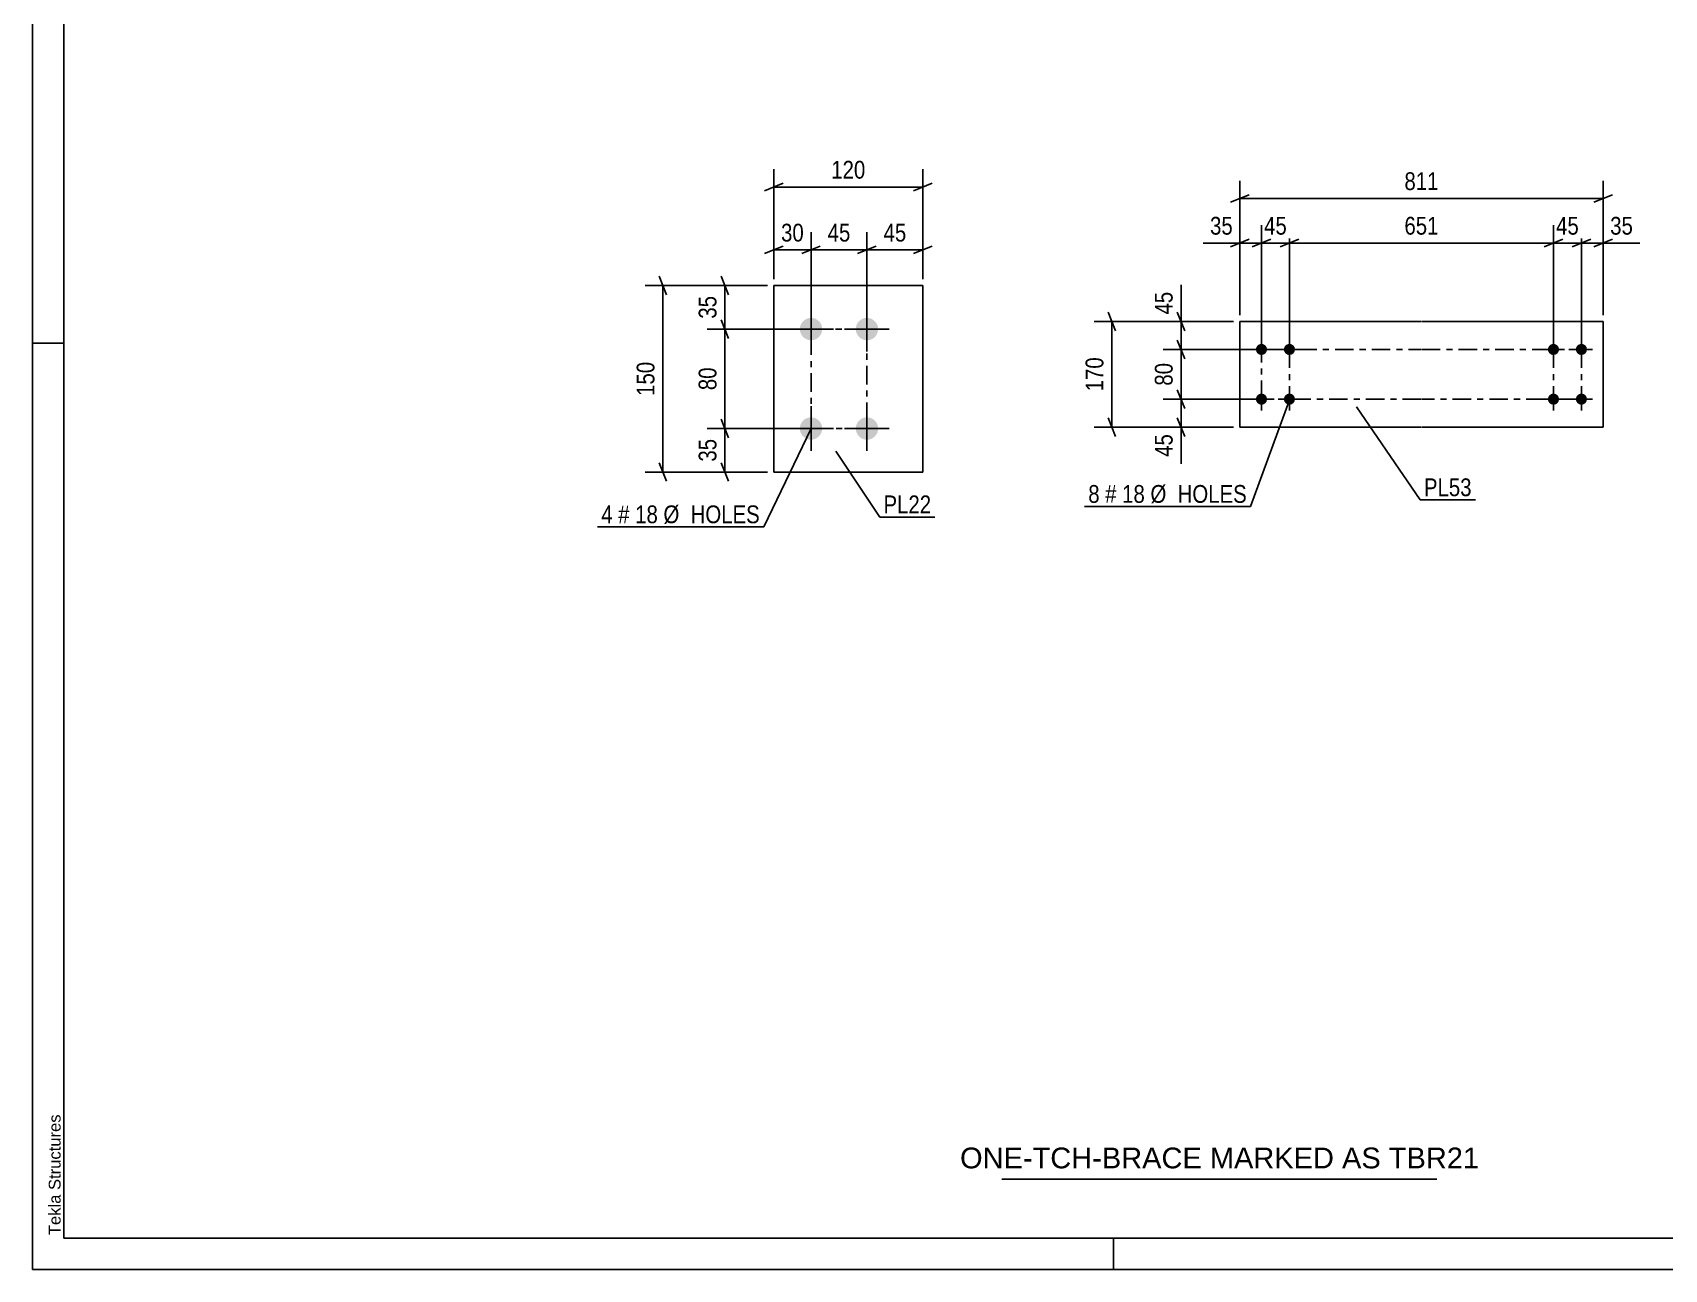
# Model space of a CAD drawing. Header units: millimetres. Extents: x 0 to 594, y 0 to 420.
# Drawn here: x 0 to 262.6, y 0 to 199 of the extents above; entities that cross this region are included whole.
import ezdxf

# ---------------------------------------------------------------- set-up
doc = ezdxf.new("R2010")
doc.units = ezdxf.units.MM
doc.linetypes.add('DXK_LINE_DOT2', pattern=[3.9198, 1.9599, -1.9599])
doc.linetypes.add('DXK_LINE_DOT3', pattern=[5.9187, 2.979, -0.9799, 0.9799, -0.9799])
doc.styles.add('Arial', font='ARIAL.TTF', dxfattribs={"height": 0.2})
doc.styles.add('Arial Narrow', font='ARIALN.TTF', dxfattribs={"height": 0.2})

# ---------------------------------------------------------------- blocks, each defined once
blk = doc.blocks.new('Unknown-489684690-1163')
at = {"color": 5, "linetype": 'Continuous'}
for p, q in [((0, 420), (0, 0)), ((5, 415), (5, 5)), ((5, 149), (0, 149)), ((5, 5), (589, 5)), ((174, 0), (174, 5)), ((0, 0), (594, 0))]:
    blk.add_line(p, q, dxfattribs=at)
at = {"color": 174, "linetype": 'Continuous', "style": 'Arial'}
blk.add_text('Tekla Structures', height=1.9102, rotation=90, dxfattribs=at).set_placement((4.5, 5.5))
blk = doc.blocks.new('Unknown-489684690-5896')
at = {"color": 7, "linetype": 'Continuous'}
blk.add_line((156, 14.5), (226, 14.5), dxfattribs=at)
at = {"color": 7, "style": 'Arial'}
blk.add_text('ONE-TCH-BRACE MARKED AS TBR21', height=3.3428, dxfattribs=at).set_placement((149.28, 16.25))
blk = doc.blocks.new('Part-489684690-3217 - 3216')
at = {"color": 2, "linetype": 'Continuous'}
for p, q in [((194.3, 152.51), (194.3, 135.51)), ((194.3, 152.51), (223.5, 152.51)), ((223.6, 152.51), (252.8, 152.51)), ((252.8, 152.51), (252.8, 135.51)), ((194.3, 135.51), (223.5, 135.51)), ((223.6, 135.51), (252.8, 135.51))]:
    blk.add_line(p, q, dxfattribs=at)
blk = doc.blocks.new('Bolt-489684690-3218 - 3216')
at = {"linetype": 'Continuous'}
for points in [[(244.8, 147.11, -1), (244.8, 148.91, -1)], [(249.3, 147.11, -1), (249.3, 148.91, -1)], [(244.8, 139.11, -1), (244.8, 140.91, -1)], [(249.3, 139.11, -1), (249.3, 140.91, -1)]]:
    blk.add_hatch(color=1, dxfattribs=at).paths.add_polyline_path(points)
at = {"color": 1, "linetype": 'Continuous'}
for p, q in [((244.8, 149.81), (244.8, 146.21)), ((249.3, 149.81), (249.3, 146.21)), ((246.6, 148.01), (243, 148.01)), ((251.1, 148.01), (247.5, 148.01)), ((246.6, 140.01), (243, 140.01)), ((244.8, 141.81), (244.8, 138.21)), ((251.1, 140.01), (247.5, 140.01)), ((249.3, 141.81), (249.3, 138.21))]:
    blk.add_line(p, q, dxfattribs=at)
blk = doc.blocks.new('Bolt-489684690-3219 - 3216')
at = {"linetype": 'Continuous'}
for points in [[(197.8, 148.91, -1), (197.8, 147.11, -1)], [(202.3, 148.91, -1), (202.3, 147.11, -1)], [(197.8, 140.91, -1), (197.8, 139.11, -1)], [(202.3, 140.91, -1), (202.3, 139.11, -1)]]:
    blk.add_hatch(color=1, dxfattribs=at).paths.add_polyline_path(points)
at = {"color": 1, "linetype": 'Continuous'}
for p, q in [((197.8, 146.21), (197.8, 149.81)), ((202.3, 146.21), (202.3, 149.81)), ((196, 148.01), (199.6, 148.01)), ((200.5, 148.01), (204.1, 148.01)), ((196, 140.01), (199.6, 140.01)), ((197.8, 138.21), (197.8, 141.81)), ((200.5, 140.01), (204.1, 140.01)), ((202.3, 138.21), (202.3, 141.81))]:
    blk.add_line(p, q, dxfattribs=at)
blk = doc.blocks.new('Bolt-489684690-1755 - 1749')
at = {"linetype": 'Continuous'}
for points in [[(125.29, 149.49), (124.92, 149.52), (124.56, 149.64), (124.24, 149.83), (123.96, 150.08), (123.74, 150.39), (123.58, 150.73), (123.5, 151.1), (123.5, 151.47), (123.58, 151.84), (123.74, 152.19), (123.96, 152.49), (124.24, 152.74), (124.56, 152.93), (124.92, 153.05), (125.29, 153.09), (125.67, 153.05), (126.03, 152.93), (126.35, 152.74), (126.63, 152.49), (126.85, 152.19), (127.01, 151.84), (127.08, 151.47), (127.08, 151.1), (127.01, 150.73), (126.85, 150.39), (126.63, 150.08), (126.35, 149.83), (126.03, 149.64), (125.67, 149.52)], [(134.29, 149.49), (133.92, 149.52), (133.56, 149.64), (133.24, 149.83), (132.96, 150.08), (132.74, 150.39), (132.58, 150.73), (132.5, 151.1), (132.5, 151.47), (132.58, 151.84), (132.74, 152.19), (132.96, 152.49), (133.24, 152.74), (133.56, 152.93), (133.92, 153.05), (134.29, 153.09), (134.67, 153.05), (135.03, 152.93), (135.35, 152.74), (135.63, 152.49), (135.85, 152.19), (136.01, 151.84), (136.08, 151.47), (136.08, 151.1), (136.01, 150.73), (135.85, 150.39), (135.63, 150.08), (135.35, 149.83), (135.03, 149.64), (134.67, 149.52)], [(125.29, 133.49), (124.92, 133.52), (124.56, 133.64), (124.24, 133.83), (123.96, 134.08), (123.74, 134.39), (123.58, 134.73), (123.5, 135.1), (123.5, 135.47), (123.58, 135.84), (123.74, 136.19), (123.96, 136.49), (124.24, 136.74), (124.56, 136.93), (124.92, 137.05), (125.29, 137.09), (125.67, 137.05), (126.03, 136.93), (126.35, 136.74), (126.63, 136.49), (126.85, 136.19), (127.01, 135.84), (127.08, 135.47), (127.08, 135.1), (127.01, 134.73), (126.85, 134.39), (126.63, 134.08), (126.35, 133.83), (126.03, 133.64), (125.67, 133.52)], [(134.29, 133.49), (133.92, 133.52), (133.56, 133.64), (133.24, 133.83), (132.96, 134.08), (132.74, 134.39), (132.58, 134.73), (132.5, 135.1), (132.5, 135.47), (132.58, 135.84), (132.74, 136.19), (132.96, 136.49), (133.24, 136.74), (133.56, 136.93), (133.92, 137.05), (134.29, 137.09), (134.67, 137.05), (135.03, 136.93), (135.35, 136.74), (135.63, 136.49), (135.85, 136.19), (136.01, 135.84), (136.08, 135.47), (136.08, 135.1), (136.01, 134.73), (135.85, 134.39), (135.63, 134.08), (135.35, 133.83), (135.03, 133.64), (134.67, 133.52)]]:
    blk.add_hatch(color=1, dxfattribs=at).paths.add_polyline_path(points)
at = {"color": 1, "linetype": 'Continuous'}
for p, q in [((125.29, 147.69), (125.29, 154.89)), ((134.29, 147.69), (134.29, 154.89)), ((128.89, 151.29), (121.69, 151.29)), ((137.89, 151.29), (130.69, 151.29)), ((125.29, 131.69), (125.29, 138.89)), ((134.29, 131.69), (134.29, 138.89)), ((128.89, 135.29), (121.69, 135.29)), ((137.89, 135.29), (130.69, 135.29))]:
    blk.add_line(p, q, dxfattribs=at)
blk = doc.blocks.new('Part-489684690-1770 - 1749')
at = {"color": 2, "linetype": 'Continuous'}
for p, q in [((119.29, 128.29), (119.29, 158.29)), ((119.29, 158.29), (143.29, 158.29)), ((143.29, 128.29), (143.29, 158.29)), ((119.29, 128.28), (119.29, 128.29)), ((119.29, 128.29), (143.29, 128.29)), ((143.29, 128.29), (143.29, 128.28))]:
    blk.add_line(p, q, dxfattribs=at)
at = {"color": 7, "linetype": 'DXK_LINE_DOT2'}
for p, q in [((119.29, 158.28), (143.29, 158.28)), ((119.29, 128.29), (119.29, 128.28)), ((119.29, 128.28), (143.29, 128.28)), ((143.29, 128.28), (143.29, 128.29))]:
    blk.add_line(p, q, dxfattribs=at)
blk = doc.blocks.new('Rectangle-489684690-3985 - 3216')
at = {"color": 1, "linetype": 'DXK_LINE_DOT3'}
for p, q in [((197.8, 148.01), (223.5, 148.01)), ((197.8, 140.01), (197.8, 148.01)), ((223.6, 148.01), (249.3, 148.01)), ((249.3, 148.01), (249.3, 140.01)), ((223.5, 140.01), (197.8, 140.01)), ((249.3, 140.01), (223.6, 140.01))]:
    blk.add_line(p, q, dxfattribs=at)
blk = doc.blocks.new('Rectangle-489684690-1870 - 1749')
at = {"color": 1, "linetype": 'DXK_LINE_DOT3'}
blk.add_lwpolyline([(125.29, 151.29), (134.29, 151.29), (134.29, 135.29), (125.29, 135.29), (125.29, 151.29)], close=True, dxfattribs=at)
blk = doc.blocks.new('Line-489684690-3995 - 3216')
at = {"color": 1, "linetype": 'DXK_LINE_DOT3'}
blk.add_line((202.3, 148.01), (202.3, 140.01), dxfattribs=at)
blk = doc.blocks.new('Line-489684690-4002 - 3216')
at = {"color": 1, "linetype": 'DXK_LINE_DOT3'}
blk.add_line((244.8, 148.01), (244.8, 140.01), dxfattribs=at)
blk = doc.blocks.new('StraightDimension-489684690-4049 - 3216')
at = {"color": 7, "linetype": 'Continuous'}
for p, q in [((196.8, 140.01), (182, 140.01)), ((184.25, 141.51), (185.45, 138.51)), ((184.85, 135.51), (184.85, 140.01)), ((185.45, 134.01), (184.25, 137.01)), ((193.3, 135.51), (182, 135.51))]:
    blk.add_line(p, q, dxfattribs=at)
at = {"color": 0}
blk.add_wipeout([(184.1, 134.98), (179.9, 134.98), (179.9, 130.13), (184.1, 130.13)], dxfattribs=at)
at = {"color": 7, "linetype": 'Continuous'}
blk.add_line((184.85, 135.51), (184.85, 129.6), dxfattribs=at)
blk.add_line((184.85, 135.51), (184.85, 129.6), dxfattribs=at)
at = {"color": 3, "style": 'Arial Narrow'}
blk.add_text('45', height=2.863, rotation=90.0002, dxfattribs=at).set_placement((183.5, 130.73))
blk = doc.blocks.new('StraightDimension-489684690-4047 - 3216')
at = {"color": 7, "linetype": 'Continuous'}
for p, q in [((193.3, 152.51), (182, 152.51)), ((184.25, 154.01), (185.45, 151.01)), ((184.85, 148.01), (184.85, 152.51)), ((196.8, 148.01), (182, 148.01)), ((185.45, 146.51), (184.25, 149.51))]:
    blk.add_line(p, q, dxfattribs=at)
at = {"color": 0}
blk.add_wipeout([(184.1, 157.89), (179.9, 157.89), (179.9, 153.03), (184.1, 153.03)], dxfattribs=at)
at = {"color": 7, "linetype": 'Continuous'}
blk.add_line((184.85, 152.51), (184.85, 158.42), dxfattribs=at)
blk.add_line((184.85, 152.51), (184.85, 158.42), dxfattribs=at)
at = {"color": 3, "style": 'Arial Narrow'}
blk.add_text('45', height=2.863, rotation=90.0002, dxfattribs=at).set_placement((183.5, 153.63))
blk = doc.blocks.new('StraightDimension-489684690-4048 - 3216')
at = {"color": 7, "linetype": 'Continuous'}
for p, q in [((196.8, 148.01), (182, 148.01)), ((184.25, 149.51), (185.45, 146.51)), ((184.85, 140.01), (184.85, 148.01)), ((196.8, 140.01), (182, 140.01)), ((185.45, 138.51), (184.25, 141.51))]:
    blk.add_line(p, q, dxfattribs=at)
at = {"color": 0}
blk.add_wipeout([(184.1, 146.44), (179.9, 146.44), (179.9, 141.58), (184.1, 141.58)], dxfattribs=at)
at = {"color": 3, "style": 'Arial Narrow'}
blk.add_text('80', height=2.863, rotation=90.0002, dxfattribs=at).set_placement((183.5, 142.18))
blk = doc.blocks.new('StraightDimension-489684690-4076 - 3216')
at = {"color": 7, "linetype": 'Continuous'}
for p, q in [((247.8, 164.53), (250.8, 165.73)), ((249.3, 149.01), (249.3, 167.98)), ((254.3, 165.73), (251.3, 164.53)), ((252.8, 153.51), (252.8, 167.98)), ((249.3, 165.13), (252.8, 165.13))]:
    blk.add_line(p, q, dxfattribs=at)
at = {"color": 0}
blk.add_wipeout([(258.18, 165.88), (258.18, 170.08), (253.33, 170.08), (253.33, 165.88)], dxfattribs=at)
at = {"color": 7, "linetype": 'Continuous'}
blk.add_line((252.8, 165.13), (258.71, 165.13), dxfattribs=at)
blk.add_line((252.8, 165.13), (258.71, 165.13), dxfattribs=at)
at = {"color": 3, "style": 'Arial Narrow'}
blk.add_text('35', height=2.863, dxfattribs=at).set_placement((253.93, 166.48))
blk = doc.blocks.new('StraightDimension-489684690-4077 - 3216')
at = {"color": 7, "linetype": 'Continuous'}
for p, q in [((243.3, 164.53), (246.3, 165.73)), ((244.8, 149.01), (244.8, 167.98)), ((250.8, 165.73), (247.8, 164.53)), ((249.3, 149.01), (249.3, 167.98)), ((244.8, 165.13), (249.3, 165.13))]:
    blk.add_line(p, q, dxfattribs=at)
at = {"color": 0}
blk.add_wipeout([(249.48, 165.88), (249.48, 170.08), (244.62, 170.08), (244.62, 165.88)], dxfattribs=at)
at = {"color": 3, "style": 'Arial Narrow'}
blk.add_text('45', height=2.863, dxfattribs=at).set_placement((245.22, 166.48))
blk = doc.blocks.new('StraightDimension-489684690-4078 - 3216')
at = {"color": 7, "linetype": 'Continuous'}
for p, q in [((203.8, 165.73), (200.8, 164.53)), ((202.3, 149.01), (202.3, 167.98)), ((243.3, 164.53), (246.3, 165.73)), ((244.8, 149.01), (244.8, 167.98)), ((202.3, 165.13), (244.8, 165.13))]:
    blk.add_line(p, q, dxfattribs=at)
at = {"color": 0}
blk.add_wipeout([(226.89, 165.88), (226.89, 170.08), (220.21, 170.08), (220.21, 165.88)], dxfattribs=at)
at = {"color": 3, "style": 'Arial Narrow'}
blk.add_text('651', height=2.863, dxfattribs=at).set_placement((220.81, 166.48))
blk = doc.blocks.new('StraightDimension-489684690-4079 - 3216')
at = {"color": 7, "linetype": 'Continuous'}
for p, q in [((196.3, 164.53), (199.3, 165.73)), ((197.8, 149.01), (197.8, 167.98)), ((203.8, 165.73), (200.8, 164.53)), ((202.3, 149.01), (202.3, 167.98)), ((197.8, 165.13), (202.3, 165.13))]:
    blk.add_line(p, q, dxfattribs=at)
at = {"color": 0}
blk.add_wipeout([(202.48, 165.88), (202.48, 170.08), (197.62, 170.08), (197.62, 165.88)], dxfattribs=at)
at = {"color": 3, "style": 'Arial Narrow'}
blk.add_text('45', height=2.863, dxfattribs=at).set_placement((198.22, 166.48))
blk = doc.blocks.new('StraightDimension-489684690-4080 - 3216')
at = {"color": 7, "linetype": 'Continuous'}
for p, q in [((192.8, 164.53), (195.8, 165.73)), ((194.3, 153.51), (194.3, 167.98)), ((199.3, 165.73), (196.3, 164.53)), ((197.8, 149.01), (197.8, 167.98)), ((194.3, 165.13), (197.8, 165.13))]:
    blk.add_line(p, q, dxfattribs=at)
at = {"color": 0}
blk.add_wipeout([(193.78, 165.88), (193.78, 170.08), (188.92, 170.08), (188.92, 165.88)], dxfattribs=at)
at = {"color": 7, "linetype": 'Continuous'}
blk.add_line((194.3, 165.13), (188.39, 165.13), dxfattribs=at)
blk.add_line((194.3, 165.13), (188.39, 165.13), dxfattribs=at)
at = {"color": 3, "style": 'Arial Narrow'}
blk.add_text('35', height=2.863, dxfattribs=at).set_placement((189.52, 166.48))
blk = doc.blocks.new('StraightDimension-489684690-4127 - 3216')
at = {"color": 7, "linetype": 'Continuous'}
for p, q in [((193.3, 152.51), (170.85, 152.51)), ((174.3, 151.01), (173.1, 154.01)), ((173.7, 135.51), (173.7, 152.51)), ((173.1, 137.01), (174.3, 134.01)), ((193.3, 135.51), (170.85, 135.51))]:
    blk.add_line(p, q, dxfattribs=at)
at = {"color": 0}
blk.add_wipeout([(172.95, 147.35), (168.75, 147.35), (168.75, 140.67), (172.95, 140.67)], dxfattribs=at)
at = {"color": 3, "style": 'Arial Narrow'}
blk.add_text('170', height=2.863, rotation=90.0002, dxfattribs=at).set_placement((172.35, 141.27))
blk = doc.blocks.new('StraightDimension-489684690-4136 - 3216')
at = {"color": 7, "linetype": 'Continuous'}
for p, q in [((194.3, 153.51), (194.3, 175.15)), ((252.8, 153.51), (252.8, 175.15)), ((195.8, 172.9), (192.8, 171.7)), ((194.3, 172.3), (252.8, 172.3)), ((251.3, 171.7), (254.3, 172.9))]:
    blk.add_line(p, q, dxfattribs=at)
at = {"color": 0}
blk.add_wipeout([(226.89, 173.05), (226.89, 177.25), (220.21, 177.25), (220.21, 173.05)], dxfattribs=at)
at = {"color": 3, "style": 'Arial Narrow'}
blk.add_text('811', height=2.863, dxfattribs=at).set_placement((220.81, 173.65))
blk = doc.blocks.new('StraightDimension-489684690-1804 - 1749')
at = {"color": 7, "linetype": 'Continuous'}
for p, q in [((112.02, 149.79), (110.82, 152.79)), ((124.29, 151.29), (108.57, 151.29)), ((111.42, 135.29), (111.42, 151.29)), ((110.82, 136.79), (112.02, 133.79)), ((124.29, 135.29), (108.57, 135.29))]:
    blk.add_line(p, q, dxfattribs=at)
at = {"color": 0}
blk.add_wipeout([(110.67, 145.71), (106.47, 145.71), (106.47, 140.86), (110.67, 140.86)], dxfattribs=at)
at = {"color": 3, "style": 'Arial Narrow'}
blk.add_text('80', height=2.863, rotation=90.0002, dxfattribs=at).set_placement((110.07, 141.46))
blk = doc.blocks.new('StraightDimension-489684690-1788 - 1749')
at = {"color": 7, "linetype": 'Continuous'}
for p, q in [((118.29, 158.29), (108.57, 158.29)), ((110.82, 159.79), (112.02, 156.79)), ((111.42, 151.29), (111.42, 158.29)), ((112.02, 149.79), (110.82, 152.79)), ((124.29, 151.29), (108.57, 151.29))]:
    blk.add_line(p, q, dxfattribs=at)
at = {"color": 0}
blk.add_wipeout([(110.67, 157.21), (106.47, 157.21), (106.47, 152.36), (110.67, 152.36)], dxfattribs=at)
at = {"color": 3, "style": 'Arial Narrow'}
blk.add_text('35', height=2.863, rotation=90.0002, dxfattribs=at).set_placement((110.07, 152.96))
blk = doc.blocks.new('StraightDimension-489684690-1772 - 1749')
at = {"color": 7, "linetype": 'Continuous'}
for p, q in [((110.82, 136.79), (112.02, 133.79)), ((124.29, 135.29), (108.57, 135.29)), ((111.42, 128.29), (111.42, 135.29)), ((112.02, 126.79), (110.82, 129.79)), ((118.29, 128.29), (108.57, 128.29))]:
    blk.add_line(p, q, dxfattribs=at)
at = {"color": 0}
blk.add_wipeout([(110.67, 134.21), (106.47, 134.21), (106.47, 129.36), (110.67, 129.36)], dxfattribs=at)
at = {"color": 3, "style": 'Arial Narrow'}
blk.add_text('35', height=2.863, rotation=90.0002, dxfattribs=at).set_placement((110.07, 129.96))
blk = doc.blocks.new('StraightDimension-489684690-1818 - 1749')
at = {"color": 7, "linetype": 'Continuous'}
for p, q in [((118.29, 158.29), (98.59, 158.29)), ((102.04, 156.79), (100.84, 159.79)), ((101.44, 128.29), (101.44, 158.29)), ((100.84, 129.79), (102.04, 126.79)), ((118.29, 128.29), (98.59, 128.29))]:
    blk.add_line(p, q, dxfattribs=at)
at = {"color": 0}
blk.add_wipeout([(100.69, 146.63), (96.49, 146.63), (96.49, 139.94), (100.69, 139.94)], dxfattribs=at)
at = {"color": 3, "style": 'Arial Narrow'}
blk.add_text('150', height=2.863, rotation=90.0002, dxfattribs=at).set_placement((100.09, 140.54))
blk = doc.blocks.new('StraightDimension-489684690-1829 - 1749')
at = {"color": 7, "linetype": 'Continuous'}
for p, q in [((119.29, 159.29), (119.29, 166.87)), ((125.29, 152.29), (125.29, 166.87)), ((117.79, 163.42), (120.79, 164.62)), ((119.29, 164.02), (125.29, 164.02)), ((126.79, 164.62), (123.79, 163.42))]:
    blk.add_line(p, q, dxfattribs=at)
at = {"color": 0}
blk.add_wipeout([(124.72, 164.77), (124.72, 168.97), (119.87, 168.97), (119.87, 164.77)], dxfattribs=at)
at = {"color": 3, "style": 'Arial Narrow'}
blk.add_text('30', height=2.863, dxfattribs=at).set_placement((120.47, 165.37))
blk = doc.blocks.new('StraightDimension-489684690-1839 - 1749')
at = {"color": 7, "linetype": 'Continuous'}
for p, q in [((125.29, 152.29), (125.29, 166.87)), ((134.29, 152.29), (134.29, 166.87)), ((123.79, 163.42), (126.79, 164.62)), ((125.29, 164.02), (134.29, 164.02)), ((135.79, 164.62), (132.79, 163.42))]:
    blk.add_line(p, q, dxfattribs=at)
at = {"color": 0}
blk.add_wipeout([(132.22, 164.77), (132.22, 168.97), (127.37, 168.97), (127.37, 164.77)], dxfattribs=at)
at = {"color": 3, "style": 'Arial Narrow'}
blk.add_text('45', height=2.863, dxfattribs=at).set_placement((127.97, 165.37))
blk = doc.blocks.new('StraightDimension-489684690-1849 - 1749')
at = {"color": 7, "linetype": 'Continuous'}
for p, q in [((134.29, 152.29), (134.29, 166.87)), ((143.29, 159.29), (143.29, 166.87)), ((132.79, 163.42), (135.79, 164.62)), ((134.29, 164.02), (143.29, 164.02)), ((144.79, 164.62), (141.79, 163.42))]:
    blk.add_line(p, q, dxfattribs=at)
at = {"color": 0}
blk.add_wipeout([(141.22, 164.77), (141.22, 168.97), (136.37, 168.97), (136.37, 164.77)], dxfattribs=at)
at = {"color": 3, "style": 'Arial Narrow'}
blk.add_text('45', height=2.863, dxfattribs=at).set_placement((136.97, 165.37))
blk = doc.blocks.new('StraightDimension-489684690-1860 - 1749')
at = {"color": 7, "linetype": 'Continuous'}
for p, q in [((119.29, 159.29), (119.29, 176.99)), ((143.29, 159.29), (143.29, 176.99)), ((120.79, 174.74), (117.79, 173.54)), ((119.29, 174.14), (143.29, 174.14)), ((141.79, 173.54), (144.79, 174.74))]:
    blk.add_line(p, q, dxfattribs=at)
at = {"color": 0}
blk.add_wipeout([(134.64, 174.89), (134.64, 179.09), (127.95, 179.09), (127.95, 174.89)], dxfattribs=at)
at = {"color": 3, "style": 'Arial Narrow'}
blk.add_text('120', height=2.863, dxfattribs=at).set_placement((128.55, 175.49))
blk = doc.blocks.new('MarkSet-489684690-4154 - 3216')
at = {"color": 0}
blk.add_wipeout([(171.74, 123.33), (171.74, 126.33), (169.92, 126.33), (169.92, 123.33)], dxfattribs=at)
blk.add_wipeout([(171.74, 123.33), (171.74, 126.33), (169.92, 126.33), (169.92, 123.33)], dxfattribs=at)
blk.add_wipeout([(174.47, 123.33), (174.47, 126.33), (172.64, 126.33), (172.64, 123.33)], dxfattribs=at)
blk.add_wipeout([(174.47, 123.33), (174.47, 126.33), (172.64, 126.33), (172.64, 123.33)], dxfattribs=at)
at = {"color": 3, "style": 'Arial Narrow'}
blk.add_text('8', height=2.86, dxfattribs=at).set_placement((169.92, 123.33))
at = {"color": 0}
blk.add_wipeout([(179.03, 123.33), (179.03, 126.33), (175.37, 126.33), (175.37, 123.33)], dxfattribs=at)
blk.add_wipeout([(179.03, 123.33), (179.03, 126.33), (175.37, 126.33), (175.37, 123.33)], dxfattribs=at)
at = {"color": 3, "style": 'Arial Narrow'}
blk.add_text('#', height=2.86, dxfattribs=at).set_placement((172.64, 123.33))
at = {"color": 0}
blk.add_wipeout([(195.45, 123.33), (195.45, 126.33), (179.93, 126.33), (179.93, 123.33)], dxfattribs=at)
blk.add_wipeout([(195.45, 123.33), (195.45, 126.33), (179.93, 126.33), (179.93, 123.33)], dxfattribs=at)
at = {"color": 7, "linetype": 'Continuous'}
for p in [(202.42, 140.16), (169.32, 122.73)]:
    blk.add_line(p, (196.05, 122.73), dxfattribs=at)
at = {"color": 3, "style": 'Arial Narrow'}
for s, p in [('18', (175.37, 123.33)), ('Ø  HOLES', (179.93, 123.33))]:
    blk.add_text(s, height=2.863, dxfattribs=at).set_placement(p)
blk = doc.blocks.new('Mark-489684690-4163 - 3216')
at = {"color": 0}
blk.add_wipeout([(231.63, 124.4), (231.63, 127.4), (223.95, 127.4), (223.95, 124.4)], dxfattribs=at)
blk.add_wipeout([(231.63, 124.4), (231.63, 127.4), (223.95, 127.4), (223.95, 124.4)], dxfattribs=at)
at = {"color": 30, "linetype": 'Continuous'}
for p, q in [((213.07, 138.77), (223.35, 123.8)), ((223.35, 123.8), (232.23, 123.8))]:
    blk.add_line(p, q, dxfattribs=at)
at = {"color": 3, "style": 'Arial Narrow'}
blk.add_text('PL53', height=2.863, dxfattribs=at).set_placement((223.95, 124.4))
blk = doc.blocks.new('Mark-489684690-1751 - 1749')
at = {"color": 0}
blk.add_wipeout([(93.36, 120.05), (93.36, 123.05), (91.53, 123.05), (91.53, 120.05)], dxfattribs=at)
blk.add_wipeout([(93.36, 120.05), (93.36, 123.05), (91.53, 123.05), (91.53, 120.05)], dxfattribs=at)
blk.add_wipeout([(96.09, 120.05), (96.09, 123.05), (94.26, 123.05), (94.26, 120.05)], dxfattribs=at)
blk.add_wipeout([(96.09, 120.05), (96.09, 123.05), (94.26, 123.05), (94.26, 120.05)], dxfattribs=at)
at = {"color": 3, "style": 'Arial Narrow'}
blk.add_text('4', height=2.86, dxfattribs=at).set_placement((91.53, 120.05))
at = {"color": 0}
blk.add_wipeout([(100.64, 120.05), (100.64, 123.05), (96.99, 123.05), (96.99, 120.05)], dxfattribs=at)
blk.add_wipeout([(100.64, 120.05), (100.64, 123.05), (96.99, 123.05), (96.99, 120.05)], dxfattribs=at)
at = {"color": 3, "style": 'Arial Narrow'}
blk.add_text('#', height=2.86, dxfattribs=at).set_placement((94.26, 120.05))
at = {"color": 0}
blk.add_wipeout([(117.07, 120.05), (117.07, 123.05), (101.54, 123.05), (101.54, 120.05)], dxfattribs=at)
blk.add_wipeout([(117.07, 120.05), (117.07, 123.05), (101.54, 123.05), (101.54, 120.05)], dxfattribs=at)
at = {"color": 7, "linetype": 'Continuous'}
for p in [(125.29, 135.28), (90.93, 119.45)]:
    blk.add_line(p, (117.67, 119.45), dxfattribs=at)
at = {"color": 3, "style": 'Arial Narrow'}
for s, p in [('18', (96.99, 120.05)), ('Ø  HOLES', (101.54, 120.05))]:
    blk.add_text(s, height=2.863, dxfattribs=at).set_placement(p)
blk = doc.blocks.new('Mark-489684690-1766 - 1749')
at = {"color": 0}
blk.add_wipeout([(144.64, 121.65), (144.64, 124.65), (136.96, 124.65), (136.96, 121.65)], dxfattribs=at)
blk.add_wipeout([(144.64, 121.65), (144.64, 124.65), (136.96, 124.65), (136.96, 121.65)], dxfattribs=at)
at = {"color": 30, "linetype": 'Continuous'}
for p, q in [((129.28, 131.63), (136.36, 121.05)), ((136.36, 121.05), (145.24, 121.05))]:
    blk.add_line(p, q, dxfattribs=at)
at = {"color": 3, "style": 'Arial Narrow'}
blk.add_text('PL22', height=2.863, dxfattribs=at).set_placement((136.96, 121.65))

msp = doc.modelspace()

# ---------------------------------------------------------------- block references
for name in ['Unknown-489684690-1163', 'Part-489684690-1770 - 1749', 'Bolt-489684690-1755 - 1749', 'Part-489684690-3217 - 3216', 'Rectangle-489684690-1870 - 1749', 'Bolt-489684690-3219 - 3216', 'Bolt-489684690-3218 - 3216', 'Rectangle-489684690-3985 - 3216', 'Line-489684690-3995 - 3216', 'Line-489684690-4002 - 3216', 'Unknown-489684690-5896']:
    msp.add_blockref(name, (0, 0))

# ---------------------------------------------------------------- next in the draw order: block references
for name in ['StraightDimension-489684690-4076 - 3216', 'StraightDimension-489684690-4047 - 3216', 'StraightDimension-489684690-1804 - 1749', 'StraightDimension-489684690-4049 - 3216', 'Mark-489684690-4163 - 3216', 'Mark-489684690-1766 - 1749']:
    msp.add_blockref(name, (0, 0))

# ---------------------------------------------------------------- next in the draw order: block references
for name in ['StraightDimension-489684690-4077 - 3216', 'StraightDimension-489684690-1788 - 1749', 'StraightDimension-489684690-4048 - 3216', 'StraightDimension-489684690-1772 - 1749']:
    msp.add_blockref(name, (0, 0))

# ---------------------------------------------------------------- next in the draw order: block references
for name in ['StraightDimension-489684690-4078 - 3216', 'StraightDimension-489684690-1818 - 1749']:
    msp.add_blockref(name, (0, 0))

# ---------------------------------------------------------------- next in the draw order: block references
for name in ['StraightDimension-489684690-1829 - 1749', 'StraightDimension-489684690-4079 - 3216', 'Mark-489684690-1751 - 1749']:
    msp.add_blockref(name, (0, 0))

# ---------------------------------------------------------------- next in the draw order: block references
for name in ['StraightDimension-489684690-1839 - 1749', 'StraightDimension-489684690-4080 - 3216']:
    msp.add_blockref(name, (0, 0))

# ---------------------------------------------------------------- next in the draw order: block references
for name in ['StraightDimension-489684690-1849 - 1749', 'StraightDimension-489684690-4127 - 3216']:
    msp.add_blockref(name, (0, 0))

# ---------------------------------------------------------------- next in the draw order: block references
for name in ['StraightDimension-489684690-1860 - 1749', 'StraightDimension-489684690-4136 - 3216', 'MarkSet-489684690-4154 - 3216']:
    msp.add_blockref(name, (0, 0))

doc.saveas('drawing.dxf')
